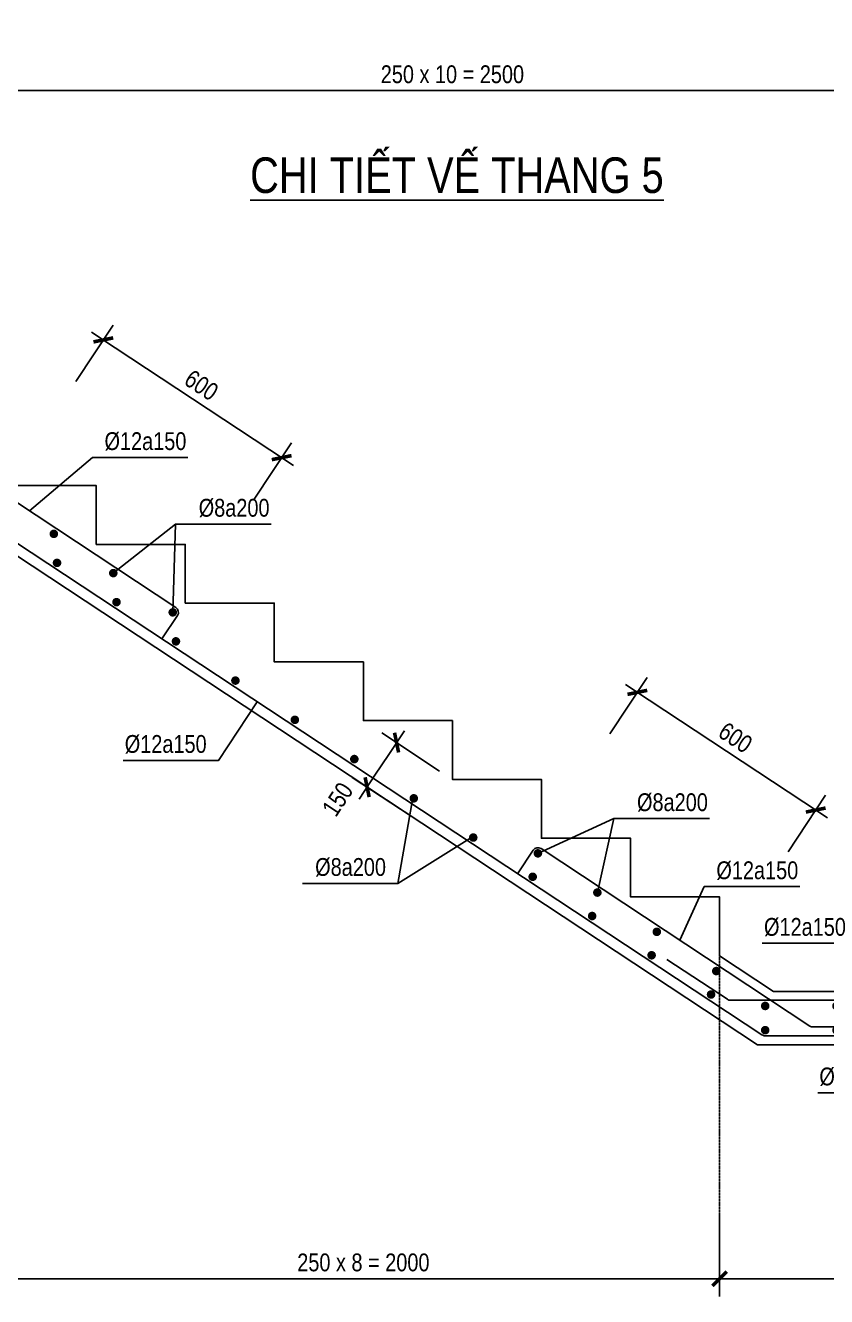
# Model space of a CAD drawing. Header units: millimetres. Extents: x 379264 to 1158416, y -283062 to 356890.
# Drawn here: x 1054329 to 1059951, y -21683 to -12760 of the extents above; entities that cross this region are included whole.
import ezdxf
from ezdxf.enums import TextEntityAlignment as Align

# ---------------------------------------------------------------- set-up
doc = ezdxf.new("R2010")
doc.units = ezdxf.units.MM
doc.linetypes.add('CENTER', pattern=[2, 1.25, -0.25, 0.25, -0.25])
for name, color, linetype in [('01PM. TEXT A', 3, 'Continuous'), ('02PM. TEXT B', 4, 'Continuous'), ('04PM. THIN', 7, 'Continuous'), ('05PM. FRAME', 4, 'Continuous'), ('08PM. SSS X', 6, 'Continuous'), ('11PM. DIM', 2, 'Continuous'), ('12PM. GRID', 8, 'CENTER'), ('BLOCK A - CHI TIET THANG 4$0$Net cat Tuong', 4, 'Continuous')]:
    doc.layers.add(name, color=color, linetype=linetype)
doc.styles.add('[PMDC2013]STYLE', font='arial.ttf', dxfattribs={"width": 0.8})
doc.dimstyles.new('20', dxfattribs={"dimtxt": 250, "dimasz": 200, "dimexe": 250, "dimexo": 0, "dimgap": 100, "dimtad": 1, "dimdec": 0, "dimlfac": 0.2, "dimzin": 0, "dimdsep": 46, "dimtxsty": '[PMDC2013]STYLE', "dimblk": 'TICK', "dimcen": 0, "dimdle": 300, "dimclrd": 2, "dimclre": 2, "dimclrt": 4, "dimadec": 0, "dimazin": 0, "dimtfac": 0.004, "dimtdec": 0, "dimtix": 1, "dimtmove": 2, "dimatfit": 3, "dimldrblk": 'TICK', "dimfxl": 1, "dimtvp": 0.8, "dimtolj": 1, "dimtzin": 0, "dimarcsym": 0})

# ---------------------------------------------------------------- blocks, each defined once
blk = doc.blocks.new('TICK')
at = {"color": 0, "linetype": 'ByBlock'}
blk.add_line((1, 0), (-1, 0), dxfattribs=at)
at = {"color": 7, "linetype": 'ByBlock', "const_width": 0.25}
blk.add_lwpolyline([(-0.5, -0.5), (0.5, 0.5)], dxfattribs=at)
blk = doc.blocks.new('*D1156')
at = {"layer": '11PM. DIM', "color": 2, "lineweight": -2, "ltscale": 0.3, "transparency": 16777216}
for p, q in [((765707, -239903), (764893, -239366)), ((764799, -239963), (764992, -239671)), ((765294, -240529), (764480, -239992))]:
    blk.add_line(p, q, dxfattribs=at)
at = {"layer": 'Defpoints', "color": 0, "ltscale": 0.3, "transparency": 16777216}
for p in [(765102, -239504), (765707, -239903), (765294, -240529)]:
    blk.add_point(p, dxfattribs=at)
at = {"layer": '11PM. DIM', "color": 2, "lineweight": -2, "ltscale": 0.3, "transparency": 16777216, "xscale": 200, "yscale": 200, "zscale": 200}
for p, rotation in [((765102, -239504), 56.57518881829528), ((764689, -240130), 236.5751888182953)]:
    blk.add_blockref('TICK', p, dxfattribs=dict(at, rotation=rotation))
at = {"layer": '11PM. DIM', "color": 4, "ltscale": 0.3, "transparency": 16777216, "insert": (764275, -240301), "char_height": 250, "attachment_point": 5, "rotation": 56.5752, "style": '[PMDC2013]STYLE'}
blk.add_mtext('\\A1;150', dxfattribs=at)
blk = doc.blocks.new('*D1157')
at = {"layer": '11PM. DIM', "color": 2, "lineweight": -2, "ltscale": 0.3, "transparency": 16777216}
for p, q in [((760600, -234436), (761123, -233643)), ((761153, -233962), (763322, -235394)), ((763104, -236088), (763627, -235295))]:
    blk.add_line(p, q, dxfattribs=at)
at = {"layer": 'Defpoints', "color": 0, "ltscale": 0.3, "transparency": 16777216}
for p in [(760600, -234436), (763489, -235504), (763104, -236088)]:
    blk.add_point(p, dxfattribs=at)
at = {"layer": '11PM. DIM', "color": 2, "lineweight": -2, "ltscale": 0.3, "transparency": 16777216, "xscale": 200, "yscale": 200, "zscale": 200}
for p, rotation in [((760986, -233851), 146.5751888144718), ((763489, -235504), 326.5751888144718)]:
    blk.add_blockref('TICK', p, dxfattribs=dict(at, rotation=rotation))
at = {"layer": '11PM. DIM', "color": 4, "ltscale": 0.3, "transparency": 16777216, "insert": (762363, -234488), "char_height": 250, "attachment_point": 5, "rotation": 326.5752, "style": '[PMDC2013]STYLE'}
blk.add_mtext('\\A1;600', dxfattribs=at)
blk = doc.blocks.new('*D1158')
at = {"layer": '11PM. DIM', "color": 2, "lineweight": -2, "ltscale": 0.3, "transparency": 16777216}
for p, q in [((768096, -239383), (768619, -238590)), ((768649, -238909), (770819, -240341)), ((770600, -241036), (771123, -240243))]:
    blk.add_line(p, q, dxfattribs=at)
at = {"layer": 'Defpoints', "color": 0, "ltscale": 0.3, "transparency": 16777216}
for p in [(768096, -239383), (770986, -240451), (770600, -241036)]:
    blk.add_point(p, dxfattribs=at)
at = {"layer": '11PM. DIM', "color": 2, "lineweight": -2, "ltscale": 0.3, "transparency": 16777216, "xscale": 200, "yscale": 200, "zscale": 200}
for p, rotation in [((768482, -238799), 146.5751888144718), ((770986, -240451), 326.5751888144718)]:
    blk.add_blockref('TICK', p, dxfattribs=dict(at, rotation=rotation))
at = {"layer": '11PM. DIM', "color": 4, "ltscale": 0.3, "transparency": 16777216, "insert": (769859, -239435), "char_height": 250, "attachment_point": 5, "rotation": 326.5752, "style": '[PMDC2013]STYLE'}
blk.add_mtext('\\A1;600', dxfattribs=at)
blk = doc.blocks.new('*U685')
at = {"const_width": 60}
for points in [[(-30, 0, 1), (30, 0, 1)], [(970, 0, 1), (1030, 0, 1)], [(1970, 0, 1), (2030, 0, 1)], [(2970, 0, 1), (3030, 0, 1)], [(3970, 0, 1), (4030, 0, 1)], [(4970, 0, 1), (5030, 0, 1)], [(5970, 0, 1), (6030, 0, 1)], [(6970, 0, 1), (7030, 0, 1)], [(7970, 0, 1), (8030, 0, 1)], [(8970, 0, 1), (9030, 0, 1)], [(9970, 0, 1), (10030, 0, 1)], [(10970, 0, 1), (11030, 0, 1)], [(11970, 0, 1), (12030, 0, 1)], [(12970, 0, 1), (13030, 0, 1)]]:
    blk.add_lwpolyline(points, format="xyb", close=True, dxfattribs=at)
blk = doc.blocks.new('*U812')
at = {"const_width": 60}
for points in [[(-30, 0, 1), (30, 0, 1)], [(970, 0, 1), (1030, 0, 1)], [(1970, 0, 1), (2030, 0, 1)], [(2970, 0, 1), (3030, 0, 1)]]:
    blk.add_lwpolyline(points, format="xyb", close=True, dxfattribs=at)
blk = doc.blocks.new('*D1154')
at = {"layer": '11PM. DIM', "color": 2, "lineweight": -2, "ltscale": 0.3, "transparency": 16777216}
for p, q in [((759636, -246116), (759636, -247281)), ((769636, -246116), (769636, -247281)), ((769436, -247031), (759836, -247031))]:
    blk.add_line(p, q, dxfattribs=at)
at = {"layer": 'Defpoints', "color": 0, "ltscale": 0.3, "transparency": 16777216}
for p in [(759636, -246116), (769636, -246116), (759636, -247031)]:
    blk.add_point(p, dxfattribs=at)
at = {"layer": '11PM. DIM', "color": 2, "lineweight": -2, "ltscale": 0.3, "transparency": 16777216, "xscale": 200, "yscale": 200, "zscale": 200, "rotation": 180}
blk.add_blockref('TICK', (759636, -247031), dxfattribs=at)
at = {"layer": '11PM. DIM', "color": 2, "lineweight": -2, "ltscale": 0.3, "transparency": 16777216, "xscale": 200, "yscale": 200, "zscale": 200}
blk.add_blockref('TICK', (769636, -247031), dxfattribs=at)
at = {"layer": '11PM. DIM', "color": 4, "ltscale": 0.3, "transparency": 16777216, "insert": (764636, -246803), "char_height": 250, "attachment_point": 5, "style": '[PMDC2013]STYLE'}
blk.add_mtext('\\A1;250 x 8 = 2000', dxfattribs=at)
blk = doc.blocks.new('*U809')
at = {"const_width": 60}
for points in [[(-4970, 0, -1), (-5030, 0, -1)], [(-3970, 0, -1), (-4030, 0, -1)], [(-2970, 0, -1), (-3030, 0, -1)], [(-1970, 0, -1), (-2030, 0, -1)], [(-970, 0, -1), (-1030, 0, -1)], [(30, 0, -1), (-30, 0, -1)]]:
    blk.add_lwpolyline(points, format="xyb", close=True, dxfattribs=at)
blk = doc.blocks.new('*D1164')
at = {"layer": '11PM. DIM', "color": 2, "lineweight": -2, "ltscale": 0.3, "transparency": 16777216}
for p, q in [((769636, -246116), (769636, -247281)), ((775636, -246116), (775636, -247281)), ((769836, -247031), (775436, -247031))]:
    blk.add_line(p, q, dxfattribs=at)
at = {"layer": 'Defpoints', "color": 0, "ltscale": 0.3, "transparency": 16777216}
for p in [(769636, -246116), (775636, -246116), (775636, -247031)]:
    blk.add_point(p, dxfattribs=at)
at = {"layer": '11PM. DIM', "color": 2, "lineweight": -2, "ltscale": 0.3, "transparency": 16777216, "xscale": 200, "yscale": 200, "zscale": 200, "rotation": 180}
blk.add_blockref('TICK', (769636, -247031), dxfattribs=at)
at = {"layer": '11PM. DIM', "color": 2, "lineweight": -2, "ltscale": 0.3, "transparency": 16777216, "xscale": 200, "yscale": 200, "zscale": 200}
blk.add_blockref('TICK', (775636, -247031), dxfattribs=at)
at = {"layer": '11PM. DIM', "color": 4, "ltscale": 0.3, "transparency": 16777216, "insert": (772636, -246803), "char_height": 250, "attachment_point": 5, "style": '[PMDC2013]STYLE'}
blk.add_mtext('\\A1;1200', dxfattribs=at)
blk = doc.blocks.new('*D1180')
at = {"layer": '11PM. DIM', "color": 2, "lineweight": -2, "ltscale": 0.3, "transparency": 16777216}
for p, q in [((-6250, 915), (-6250, -250)), ((6250, 915), (6250, -250)), ((6050, 0), (-6050, 0))]:
    blk.add_line(p, q, dxfattribs=at)
at = {"layer": 'Defpoints', "color": 0, "ltscale": 0.3, "transparency": 16777216}
for p in [(-6250, 915), (6250, 915), (-6250, 0)]:
    blk.add_point(p, dxfattribs=at)
at = {"layer": '11PM. DIM', "color": 2, "lineweight": -2, "ltscale": 0.3, "transparency": 16777216, "xscale": 200, "yscale": 200, "zscale": 200, "rotation": 180}
blk.add_blockref('TICK', (-6250, 0), dxfattribs=at)
at = {"layer": '11PM. DIM', "color": 2, "lineweight": -2, "ltscale": 0.3, "transparency": 16777216, "xscale": 200, "yscale": 200, "zscale": 200}
blk.add_blockref('TICK', (6250, 0), dxfattribs=at)
at = {"layer": '11PM. DIM', "color": 4, "ltscale": 0.3, "transparency": 16777216, "insert": (0, 228), "char_height": 250, "attachment_point": 5, "style": '[PMDC2013]STYLE'}
blk.add_mtext('\\A1;250 x 10 = 2500', dxfattribs=at)
blk = doc.blocks.new('A$C4AF56903')
at = {"layer": '04PM. THIN'}
for p, q in [((2363.2, 9678.2), (2324.1, 8440.2)), ((5485.6, 4635.6), (5695.9, 5837.4)), ((8515.8, 5544.9), (8284.6, 4506.3))]:
    blk.add_line(p, q, dxfattribs=at)
at = {"layer": '04PM. THIN', "flags": 128}
for points in [[(312.6, 9863.6), (1196.1, 10613.8), (2537.5, 10613.8)], [(1489.5, 8991), (2363.2, 9678.2), (3704.6, 9678.2)], [(3510.4, 7184), (2968.3, 6362.7), (1626.9, 6362.7)], [(7450, 5057.1), (8515.8, 5544.9), (9857.2, 5544.9)], [(6530.5, 5286.6), (5485.6, 4635.6), (4144.2, 4635.6)], [(9440.5, 3839.3), (9785, 4589.4), (11126.4, 4589.4)], [(12206, 2994.8), (11941.7, 3794.8), (10600.3, 3794.8)], [(12983.4, 2494.8), (12719.1, 1694.8), (11377.8, 1694.8)]]:
    blk.add_lwpolyline(points, dxfattribs=at)
at = {"layer": '05PM. FRAME', "ltscale": 0.25}
blk.add_line((-1475.2, 10294.8), (10532.4, 2369.8), dxfattribs=at)
blk.add_lwpolyline([(10000, 3619.8), (10000, 3619.8), (10000, 4444.8), (8750, 4444.8), (8750, 5269.8), (7500, 5269.8), (7500, 6094.8), (6250, 6094.8), (6250, 6919.8), (5000, 6919.8), (5000, 7744.8), (3750, 7744.8), (3750, 8569.8), (2500, 8569.8), (2500, 9394.8), (1250, 9394.8), (1250, 10219.8), (0, 10219.8), (0, 11044.8), (-5995, 11044.8)], dxfattribs=at)
at = {"layer": '08PM. SSS X', "ltscale": 400}
for p, q in [((2368.2, 8507), (-1078.1, 10781.5)), ((-1751, 10656.5), (10595.3, 2508)), ((2390.9, 8396.1), (2173.3, 8066.5)), ((7383.2, 5101.2), (7165.7, 4771.5)), ((11268.2, 2633), (7494.1, 5123.9)), ((9261.1, 3568.2), (10110, 3008)), ((10154.1, 2994.8), (17775, 2994.8)), ((11312.2, 2619.8), (12384.6, 2619.8)), ((17775, 2494.8), (10639.3, 2494.8))]:
    blk.add_line(p, q, dxfattribs=at)
for centre, start, end in [((2324.1, 8440.2), 326.57519, 56.57519), ((7450, 5057.1), 56.57519, 146.57519), ((10154.1, 3074.8), 236.57519, 270), ((10639.3, 2574.8), 236.57519, 270), ((11312.2, 2699.8), 236.57519, 270)]:
    blk.add_arc(centre, 80, start, end, dxfattribs=at)
at = {"layer": '12PM. GRID', "ltscale": 3}
blk.add_line((10000, 0), (10000, 4444.8), dxfattribs=at)
at = {"layer": 'BLOCK A - CHI TIET THANG 4$0$Net cat Tuong'}
blk.add_line((10532.4, 2369.8), (16000, 2369.8), dxfattribs=at)
blk.add_lwpolyline([(16000, 3119.8), (10757.6, 3119.8), (10000, 3619.8)], dxfattribs=at)
at = {"layer": '04PM. THIN'}
for name, p, rotation in [('*U685', (9880.8, 3075.4), 146.5751888174145), ('*U812', (2324.1, 8440.2), 146.5751888173837), ('*U809', (10640.7, 2574.8), 180)]:
    blk.add_blockref(name, p, dxfattribs=dict(at, rotation=rotation))
at = {"layer": '04PM. THIN', "xscale": -1, "rotation": 146.5751888173855}
blk.add_blockref('*U812', (7450, 5057.1), dxfattribs=at)
at = {"layer": '04PM. THIN', "xscale": -1}
blk.add_blockref('*U809', (10640.7, 2914.8), dxfattribs=at)
at = {"layer": '02PM. TEXT B', "color": 4, "style": '[PMDC2013]STYLE', "width": 0.8}
for s, p in [('%%C12a150', (1366.2, 10718.8)), ('%%C8a200', (2688.6, 9783.2)), ('%%C12a150', (1650.6, 6467.7)), ('%%C8a200', (8841.3, 5649.9)), ('%%C8a200', (4323.3, 4740.6)), ('%%C12a150', (9955.1, 4694.4)), ('%%C12a150', (10624, 3899.8)), ('%%C12a150', (11401.5, 1799.8))]:
    blk.add_text(s, height=250, dxfattribs=at).set_placement(p)
at = {"layer": '11PM. DIM', "ltscale": 0.3}
for base, p1, p2, picture, middle in [((3853.4, 10612), (964, 11680.3), (3467.8, 10027.8), '*D1157', (2726.9, 11628.3)), ((11349.6, 5664.6), (8460.1, 6732.9), (10964, 5080.3), '*D1158', (10223, 6680.8))]:
    dim = blk.add_linear_dim(base=base, p1=p1, p2=p2, angle=326.57519, dimstyle='20', override={"dimtxsty": '[PMDC2013]STYLE'}, dxfattribs=at)
    dim.commit()
    dim.dimension.update_dxf_attribs({"geometry": picture, "text_midpoint": middle, "insert": (-759636, 246115.9)})
dim = blk.add_linear_dim(base=(5465.9, 6612.3), p1=(5657.9, 5586.9), p2=(6071, 6212.9), angle=56.57519, dimstyle='20', dxfattribs=at)
dim.commit()
dim.dimension.update_dxf_attribs({"geometry": '*D1156', "text_midpoint": (4638.8, 5814.6), "dimtype": 128, "insert": (-759636, 246115.9)})
dim = blk.add_linear_dim(base=(0, -915.1), p1=(10000, 0), p2=(0, 0), text='250 x 8 = <>', dimstyle='20', dxfattribs=at)
dim.commit()
dim.dimension.update_dxf_attribs({"geometry": '*D1154', "text_midpoint": (5000, -687.5), "insert": (-759636, 246115.9)})
dim = blk.add_linear_dim(base=(16000, -915.1), p1=(10000, 0), p2=(16000, 0), angle=180, dimstyle='20', dxfattribs=at)
dim.commit()
dim.dimension.update_dxf_attribs({"geometry": '*D1164', "text_midpoint": (13000, -687.5), "insert": (-759636, 246115.9)})
blk = doc.blocks.new('A$C452D3179')
at = {"layer": '01PM. TEXT A', "style": '[PMDC2013]STYLE', "width": 0.8}
blk.add_text('%%UCHI TIẾT VẾ THANG 5', height=500, dxfattribs=at).set_placement((63.5, -1437.3), align=Align.CENTER)
at = {"layer": '11PM. DIM', "ltscale": 0.3}
dim = blk.add_linear_dim(base=(-6250, 0), p1=(6250, 915.1), p2=(-6250, 915.1), text='250 x 10 = <>', dimstyle='20', dxfattribs=at)
dim.commit()
dim.dimension.update_dxf_attribs({"geometry": '*D1180', "text_midpoint": (0, 227.6)})

msp = doc.modelspace()

# ---------------------------------------------------------------- block references
at = {"xscale": 0.5, "yscale": 0.5, "zscale": 0.5}
for name, p in [('A$C452D3179', (1057325.38, -13217.94)), ('A$C4AF56903', (1054200.37, -21100.14))]:
    msp.add_blockref(name, p, dxfattribs=at)

doc.saveas('drawing.dxf')
